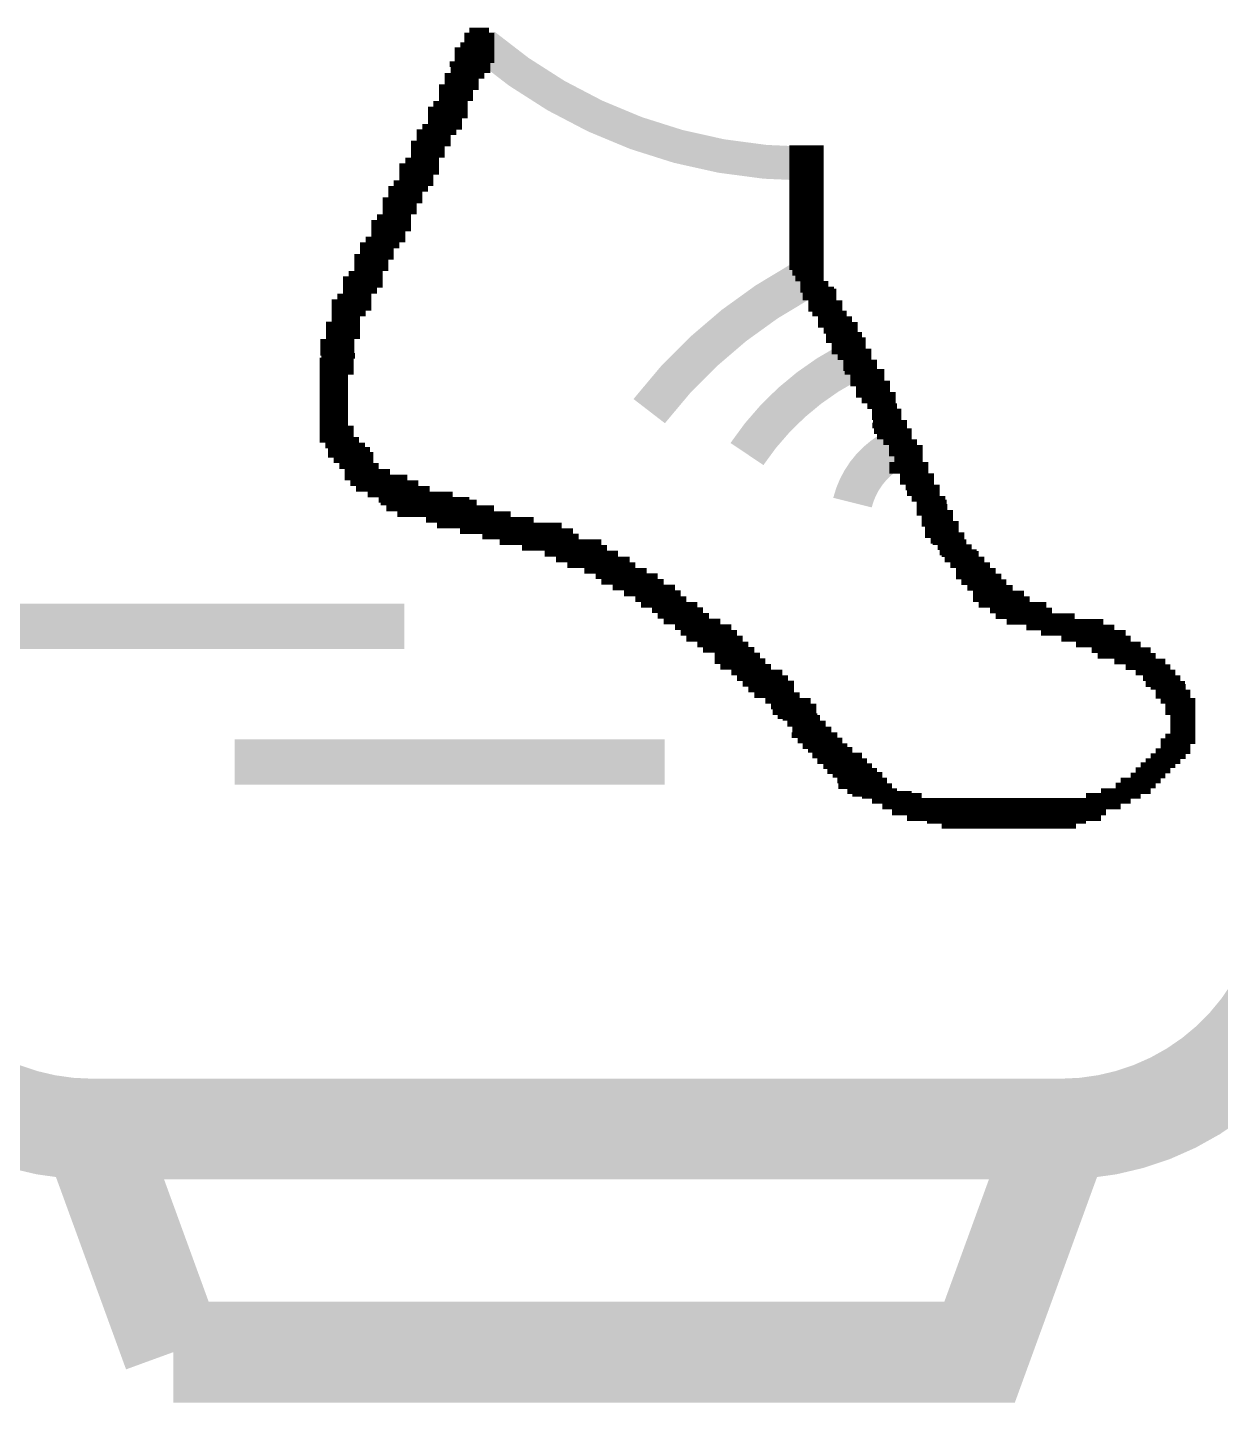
# Model space of a CAD drawing. Extents: x -1.3 to 24.2, y -3.9 to 39.2.
# Drawn here: x 7.28 to 16.3, y 17.11 to 27.51 of the extents above; entities that cross this region are included whole.
import ezdxf

# ---------------------------------------------------------------- set-up
doc = ezdxf.new("R2010")
doc.units = 0
doc.layers.add('6DOF_IMU_14_CLICK_V100_GTO', color=14, linetype='CONTINUOUS')

msp = doc.modelspace()

# ---------------------------------------------------------------- linework, layer by layer
at = {"layer": '6DOF_IMU_14_CLICK_V100_GTO'}
for points, const_width in [([(10.58164, 27.44724), (10.8077, 27.44724)], 0.04318), ([(10.61974, 27.48534), (10.7696, 27.48534)], 0.04318), ([(10.50798, 27.33548), (10.8077, 27.33548)], 0.04318), ([(10.55116, 27.37358), (10.8077, 27.37358)], 0.04318), ([(10.58164, 27.41168), (10.8077, 27.41168)], 0.04318), ([(10.46988, 27.2288), (10.77722, 27.2288)], 0.04318), ([(10.50798, 27.29738), (10.8077, 27.29738)], 0.04318), ([(10.50798, 27.25928), (10.8077, 27.25928)], 0.04318), ([(10.43432, 27.14244), (10.73404, 27.14244)], 0.04318), ([(10.4775, 27.18562), (10.77722, 27.18562)], 0.04318), ([(10.39114, 27.05608), (10.69086, 27.05608)], 0.04318), ([(10.39114, 27.01544), (10.64768, 27.01544)], 0.04318), ([(10.43432, 27.09926), (10.69086, 27.09926)], 0.04318), ([(10.34796, 26.92908), (10.60704, 26.92908)], 0.04318), ([(10.39114, 26.97226), (10.64768, 26.97226)], 0.04318), ([(10.30732, 26.8859), (10.60704, 26.8859)], 0.04318), ([(10.30732, 26.84272), (10.60704, 26.84272)], 0.04318), ([(10.22096, 26.71572), (10.52068, 26.71572)], 0.04318), ([(10.26414, 26.75636), (10.56386, 26.75636)], 0.04318), ([(10.30732, 26.79954), (10.56386, 26.79954)], 0.04318), ([(10.17778, 26.62936), (10.4775, 26.62936)], 0.04318), ([(10.22096, 26.67254), (10.4775, 26.67254)], 0.04318), ([(10.1346, 26.49982), (10.39114, 26.49982)], 0.04318), ([(10.17778, 26.58618), (10.43432, 26.58618)], 0.04318), ([(10.17778, 26.543), (10.43432, 26.543)], 0.04318), ([(13.04036, 26.5938), (13.29944, 26.5938)], 0.04318), ([(13.04036, 26.55062), (13.29944, 26.55062)], 0.04318), ([(13.04036, 26.50744), (13.29944, 26.50744)], 0.04318), ([(10.09142, 26.45918), (10.39114, 26.45918)], 0.04318), ([(10.09142, 26.416), (10.39114, 26.416)], 0.04318), ([(13.04036, 26.46426), (13.29944, 26.46426)], 0.04318), ([(13.04036, 26.42108), (13.29944, 26.42108)], 0.04318), ([(10.0076, 26.28646), (10.30732, 26.28646)], 0.04318), ([(10.04824, 26.32964), (10.34796, 26.32964)], 0.04318), ([(10.09142, 26.37282), (10.34796, 26.37282)], 0.04318), ([(13.04036, 26.38044), (13.29944, 26.38044)], 0.04318), ([(13.04036, 26.33726), (13.29944, 26.33726)], 0.04318), ([(13.04036, 26.29408), (13.29944, 26.29408)], 0.04318), ([(9.96442, 26.2001), (10.26414, 26.2001)], 0.04318), ([(10.0076, 26.24328), (10.26414, 26.24328)], 0.04318), ([(13.04036, 26.2509), (13.29944, 26.2509)], 0.04318), ([(13.04036, 26.20772), (13.29944, 26.20772)], 0.04318), ([(9.96442, 26.15946), (10.22096, 26.15946)], 0.04318), ([(9.96442, 26.11628), (10.22096, 26.11628)], 0.04318), ([(13.04036, 26.16454), (13.29944, 26.16454)], 0.04318), ([(13.04036, 26.1239), (13.29944, 26.1239)], 0.04318), ([(13.04036, 26.08072), (13.29944, 26.08072)], 0.04318), ([(9.87806, 26.02992), (10.17778, 26.02992)], 0.04318), ([(9.87806, 25.98674), (10.17778, 25.98674)], 0.04318), ([(9.92124, 26.0731), (10.17778, 26.0731)], 0.04318), ([(13.04036, 26.03754), (13.29944, 26.03754)], 0.04318), ([(13.04036, 25.99436), (13.29944, 25.99436)], 0.04318), ([(9.83488, 25.90292), (10.1346, 25.90292)], 0.04318), ([(9.87806, 25.94356), (10.1346, 25.94356)], 0.04318), ([(13.04036, 25.95118), (13.29944, 25.95118)], 0.04318), ([(13.04036, 25.908), (13.29944, 25.908)], 0.04318), ([(9.75106, 25.77338), (10.04824, 25.77338)], 0.04318), ([(9.7917, 25.85974), (10.09142, 25.85974)], 0.04318), ([(9.7917, 25.81656), (10.04824, 25.81656)], 0.04318), ([(13.04036, 25.86482), (13.29944, 25.86482)], 0.04318), ([(13.04036, 25.82418), (13.29944, 25.82418)], 0.04318), ([(13.04036, 25.781), (13.29944, 25.781)], 0.04318), ([(9.75106, 25.7302), (10.0076, 25.7302)], 0.04318), ([(9.75106, 25.68702), (10.0076, 25.68702)], 0.04318), ([(13.04036, 25.73782), (13.29944, 25.73782)], 0.04318), ([(13.04036, 25.69464), (13.29944, 25.69464)], 0.04318), ([(9.6647, 25.6032), (9.96442, 25.6032)], 0.04318), ([(9.6647, 25.56002), (9.96442, 25.56002)], 0.04318), ([(9.70788, 25.64384), (9.96442, 25.64384)], 0.04318), ([(13.06322, 25.65146), (13.29944, 25.65146)], 0.04318), ([(13.08354, 25.60828), (13.29944, 25.60828)], 0.04318), ([(13.12164, 25.56764), (13.335, 25.56764)], 0.04318), ([(9.62152, 25.47366), (9.87806, 25.47366)], 0.04318), ([(9.6647, 25.51684), (9.92124, 25.51684)], 0.04318), ([(13.12164, 25.52446), (13.37818, 25.52446)], 0.04318), ([(13.13942, 25.50922), (13.39596, 25.50922)], 0.04318), ([(13.13942, 25.46604), (13.39596, 25.46604)], 0.04318), ([(9.57834, 25.43048), (9.87806, 25.43048)], 0.04318), ([(9.57834, 25.3873), (9.87806, 25.3873)], 0.04318), ([(13.1826, 25.42286), (13.43914, 25.42286)], 0.04318), ([(13.1826, 25.37968), (13.43914, 25.37968)], 0.04318), ([(9.53516, 25.2603), (9.7917, 25.2603)], 0.04318), ([(9.57834, 25.34412), (9.83488, 25.34412)], 0.04318), ([(9.57834, 25.30348), (9.7917, 25.30348)], 0.04318), ([(13.21308, 25.34412), (13.47216, 25.34412)], 0.04318), ([(13.25626, 25.30094), (13.5128, 25.30094)], 0.04318), ([(13.25626, 25.25776), (13.55598, 25.25776)], 0.04318), ([(9.53516, 25.21712), (9.7917, 25.21712)], 0.04318), ([(9.53516, 25.17394), (9.7917, 25.17394)], 0.04318), ([(13.29944, 25.21458), (13.55598, 25.21458)], 0.04318), ([(13.31722, 25.18156), (13.589, 25.18156)], 0.04318), ([(13.31722, 25.14346), (13.61694, 25.14346)], 0.04318), ([(9.49198, 25.13076), (9.75106, 25.13076)], 0.04318), ([(9.49198, 25.08758), (9.75106, 25.08758)], 0.04318), ([(9.49198, 25.04694), (9.75106, 25.04694)], 0.04318), ([(13.3604, 25.10028), (13.61694, 25.10028)], 0.04318), ([(13.3604, 25.0571), (13.66012, 25.0571)], 0.04318), ([(9.4869, 24.98852), (9.74598, 24.98852)], 0.04318), ([(9.4869, 24.94534), (9.74598, 24.94534)], 0.04318), ([(9.4996, 25.02408), (9.75614, 25.02408)], 0.04318), ([(13.40358, 25.01392), (13.66012, 25.01392)], 0.04318), ([(13.44676, 24.97328), (13.7033, 24.97328)], 0.04318), ([(9.4869, 24.90216), (9.74598, 24.90216)], 0.04318), ([(9.4869, 24.86152), (9.7028, 24.86152)], 0.04318), ([(13.44676, 24.9301), (13.7033, 24.9301)], 0.04318), ([(13.45692, 24.90216), (13.75664, 24.90216)], 0.04318), ([(13.5001, 24.85898), (13.75664, 24.85898)], 0.04318), ([(9.4869, 24.81834), (9.7028, 24.81834)], 0.04318), ([(9.4869, 24.77516), (9.7028, 24.77516)], 0.04318), ([(9.4869, 24.73198), (9.7028, 24.73198)], 0.04318), ([(13.5001, 24.8158), (13.79982, 24.8158)], 0.04318), ([(13.54328, 24.77262), (13.79982, 24.77262)], 0.04318), ([(13.54328, 24.72944), (13.843, 24.72944)], 0.04318), ([(9.4869, 24.6888), (9.7028, 24.6888)], 0.04318), ([(9.4869, 24.64562), (9.7028, 24.64562)], 0.04318), ([(13.58646, 24.68626), (13.843, 24.68626)], 0.04318), ([(13.62964, 24.64308), (13.85316, 24.64308)], 0.04318), ([(9.4869, 24.60498), (9.7028, 24.60498)], 0.04318), ([(9.4869, 24.5618), (9.7028, 24.5618)], 0.04318), ([(9.4869, 24.51862), (9.7028, 24.51862)], 0.04318), ([(13.6652, 24.60244), (13.88618, 24.60244)], 0.04318), ([(13.6652, 24.55926), (13.88618, 24.55926)], 0.04318), ([(9.4869, 24.47544), (9.74598, 24.47544)], 0.04318), ([(9.4869, 24.43226), (9.74598, 24.43226)], 0.04318), ([(13.66774, 24.4983), (13.92936, 24.4983)], 0.04318), ([(13.67282, 24.51608), (13.92936, 24.51608)], 0.04318), ([(13.68044, 24.45512), (13.96492, 24.45512)], 0.04318), ([(13.7033, 24.41448), (13.96492, 24.41448)], 0.04318), ([(9.4869, 24.38908), (9.78662, 24.38908)], 0.04318), ([(9.53008, 24.3459), (9.8298, 24.3459)], 0.04318), ([(9.5504, 24.31288), (9.8679, 24.31288)], 0.04318), ([(13.74902, 24.3713), (14.00556, 24.3713)], 0.04318), ([(13.7922, 24.32812), (14.04874, 24.32812)], 0.04318), ([(9.5504, 24.27478), (9.8933, 24.27478)], 0.04318), ([(9.59358, 24.23414), (9.8933, 24.23414)], 0.04318), ([(13.7922, 24.28494), (14.04874, 24.28494)], 0.04318), ([(13.83284, 24.24176), (14.04874, 24.24176)], 0.04318), ([(9.63676, 24.19096), (9.93394, 24.19096)], 0.04318), ([(9.6774, 24.14778), (10.0203, 24.14778)], 0.04318), ([(9.6774, 24.1046), (10.14984, 24.1046)], 0.04318), ([(13.79474, 24.19858), (14.08938, 24.19858)], 0.04318), ([(13.79474, 24.1554), (14.08938, 24.1554)], 0.04318), ([(13.87602, 24.11476), (14.13256, 24.11476)], 0.04318), ([(9.72058, 24.06142), (10.23366, 24.06142)], 0.04318), ([(9.76376, 24.01824), (10.32002, 24.01824)], 0.04318), ([(13.87602, 24.07158), (14.13256, 24.07158)], 0.04318), ([(13.9192, 24.0284), (14.17574, 24.0284)], 0.04318), ([(9.85012, 23.97506), (10.49274, 23.97506)], 0.04318), ([(9.93394, 23.93442), (10.61974, 23.93442)], 0.04318), ([(9.94918, 23.9141), (10.67562, 23.9141)], 0.04318), ([(13.92936, 23.98522), (14.17574, 23.98522)], 0.04318), ([(13.96492, 23.94204), (14.21892, 23.94204)], 0.04318), ([(14.00302, 23.92172), (14.22908, 23.9141)], 0.04318), ([(9.99236, 23.87092), (10.80516, 23.87092)], 0.04318), ([(10.07618, 23.82774), (10.93216, 23.82774)], 0.04318), ([(14.00302, 23.88108), (14.23416, 23.88108)], 0.04318), ([(14.00302, 23.8379), (14.27734, 23.8379)], 0.04318), ([(14.04112, 23.79726), (14.27734, 23.79726)], 0.04318), ([(10.29208, 23.78456), (11.10488, 23.78456)], 0.04318), ([(10.3759, 23.74138), (11.31824, 23.74138)], 0.04318), ([(10.54862, 23.6982), (11.4046, 23.6982)], 0.04318), ([(14.04112, 23.75408), (14.32052, 23.75408)], 0.04318), ([(14.06398, 23.7109), (14.32052, 23.7109)], 0.04318), ([(10.7188, 23.65756), (11.44524, 23.65756)], 0.04318), ([(10.84834, 23.61438), (11.61796, 23.61438)], 0.04318), ([(14.06398, 23.66772), (14.3637, 23.66772)], 0.04318), ([(14.10716, 23.62454), (14.3637, 23.62454)], 0.04318), ([(14.1224, 23.61438), (14.37894, 23.61438)], 0.04318), ([(11.01852, 23.5712), (11.66114, 23.5712)], 0.04318), ([(11.1887, 23.52802), (11.74496, 23.52802)], 0.04318), ([(11.27506, 23.48484), (11.83132, 23.48484)], 0.04318), ([(14.1605, 23.57628), (14.41704, 23.57628)], 0.04318), ([(14.17574, 23.53818), (14.45514, 23.53818)], 0.04318), ([(14.19098, 23.52548), (14.47038, 23.52548)], 0.04318), ([(14.21384, 23.48484), (14.51356, 23.48484)], 0.04318), ([(11.36142, 23.44166), (11.8745, 23.44166)], 0.04318), ([(11.48842, 23.39848), (11.96086, 23.39848)], 0.04318), ([(14.25702, 23.44166), (14.55674, 23.44166)], 0.04318), ([(14.3002, 23.39848), (14.59992, 23.39848)], 0.04318), ([(11.57478, 23.35784), (12.04468, 23.35784)], 0.04318), ([(11.61796, 23.31466), (12.08786, 23.31466)], 0.04318), ([(11.70432, 23.27148), (12.17422, 23.27148)], 0.04318), ([(14.3002, 23.3553), (14.6431, 23.3553)], 0.04318), ([(14.34084, 23.31212), (14.6812, 23.31212)], 0.04318), ([(14.38402, 23.26894), (14.72692, 23.26894)], 0.04318), ([(11.78814, 23.2283), (12.2174, 23.2283)], 0.04318), ([(11.8745, 23.18512), (12.26058, 23.18512)], 0.04318), ([(14.4272, 23.22576), (14.81328, 23.22576)], 0.04318), ([(14.4272, 23.18512), (14.85646, 23.18512)], 0.04318), ([(6.85038, 22.97938), (10.12698, 22.97938)], 0.3429), ([(11.91768, 23.14194), (12.3444, 23.14194)], 0.04318), ([(12.0015, 23.1013), (12.38758, 23.1013)], 0.04318), ([(14.47038, 23.14194), (14.98346, 23.14194)], 0.04318), ([(14.55674, 23.09876), (15.02664, 23.09876)], 0.04318), ([(12.04468, 23.05812), (12.43076, 23.05812)], 0.04318), ([(12.08786, 23.01494), (12.51712, 23.01494)], 0.04318), ([(12.17422, 22.97176), (12.60094, 22.97176)], 0.04318), ([(14.59992, 23.05558), (15.19682, 23.05558)], 0.04318), ([(14.68374, 23.0124), (15.41272, 23.0124)], 0.04318), ([(14.83106, 22.96922), (15.49654, 22.96922)], 0.04318), ([(12.2174, 22.92858), (12.64412, 22.92858)], 0.04318), ([(12.26058, 22.8854), (12.6873, 22.8854)], 0.04318), ([(14.94282, 22.92858), (15.5829, 22.92858)], 0.04318), ([(15.09522, 22.8854), (15.621, 22.8854)], 0.04318), ([(12.3444, 22.84222), (12.73048, 22.84222)], 0.04318), ([(12.38758, 22.80158), (12.77366, 22.80158)], 0.04318), ([(12.47394, 22.7584), (12.81684, 22.7584)], 0.04318), ([(15.20698, 22.84222), (15.69466, 22.84222)], 0.04318), ([(15.32636, 22.79904), (15.77086, 22.79904)], 0.04318), ([(15.36954, 22.75586), (15.80896, 22.75586)], 0.04318), ([(12.47394, 22.71522), (12.85748, 22.71522)], 0.04318), ([(12.51712, 22.67204), (12.90066, 22.67204)], 0.04318), ([(15.49654, 22.71268), (15.88262, 22.71268)], 0.04318), ([(15.5829, 22.6695), (15.92072, 22.6695)], 0.04318), ([(12.60094, 22.62886), (12.98702, 22.62886)], 0.04318), ([(12.64412, 22.58568), (13.0302, 22.58568)], 0.04318), ([(12.6873, 22.54504), (13.07338, 22.54504)], 0.04318), ([(15.6591, 22.62886), (15.95882, 22.62886)], 0.04318), ([(15.71244, 22.58568), (15.99692, 22.58568)], 0.04318), ([(15.73276, 22.5425), (16.02994, 22.5425)], 0.04318), ([(12.73048, 22.50186), (13.07338, 22.50186)], 0.04318), ([(12.77366, 22.45868), (13.11656, 22.45868)], 0.04318), ([(15.77086, 22.52218), (16.03502, 22.52218)], 0.04318), ([(15.80896, 22.479), (16.07058, 22.479)], 0.04318), ([(15.80896, 22.4536), (16.07058, 22.4536)], 0.04318), ([(12.85748, 22.4155), (13.20038, 22.4155)], 0.04318), ([(12.90066, 22.37232), (13.24356, 22.37232)], 0.04318), ([(15.84706, 22.4155), (16.10868, 22.4155)], 0.04318), ([(15.88262, 22.37232), (16.10868, 22.37232)], 0.04318), ([(12.91336, 22.32914), (13.24356, 22.32914)], 0.04318), ([(12.95146, 22.29866), (13.25118, 22.29866)], 0.04318), ([(12.98956, 22.28596), (13.2715, 22.28596)], 0.04318), ([(13.02512, 22.24278), (13.31468, 22.24278)], 0.04318), ([(15.88262, 22.32914), (16.10868, 22.32914)], 0.04318), ([(15.92072, 22.29104), (16.10868, 22.29104)], 0.04318), ([(15.92072, 22.25548), (16.10868, 22.25548)], 0.04318), ([(13.05814, 22.15642), (13.40104, 22.15642)], 0.04318), ([(13.06322, 22.1996), (13.35786, 22.1996)], 0.04318), ([(15.88262, 22.14626), (16.10868, 22.14626)], 0.04318), ([(15.92072, 22.21738), (16.10868, 22.21738)], 0.04318), ([(15.92072, 22.18436), (16.10868, 22.18436)], 0.04318), ([(8.84428, 21.95322), (12.09548, 21.95322)], 0.3429), ([(13.10132, 22.11578), (13.43914, 22.11578)], 0.04318), ([(13.13942, 22.0726), (13.47724, 22.0726)], 0.04318), ([(13.18006, 22.04466), (13.51534, 22.04466)], 0.04318), ([(15.80896, 22.0345), (16.07058, 22.0345)], 0.04318), ([(15.84706, 22.1107), (16.10868, 22.1107)], 0.04318), ([(15.84706, 22.0726), (16.07058, 22.0726)], 0.04318), ([(13.21308, 22.00148), (13.589, 22.00148)], 0.04318), ([(13.25118, 21.9583), (13.6271, 21.9583)], 0.04318), ([(13.2969, 21.9202), (13.6652, 21.9202)], 0.04318), ([(15.69466, 21.92782), (15.95882, 21.92782)], 0.04318), ([(15.73276, 21.9583), (15.99692, 21.9583)], 0.04318), ([(15.77086, 21.9964), (16.03502, 21.9964)], 0.04318), ([(13.32738, 21.88464), (13.7033, 21.88464)], 0.04318), ([(13.36802, 21.8567), (13.7414, 21.8567)], 0.04318), ([(13.40104, 21.81352), (13.77696, 21.81352)], 0.04318), ([(15.5448, 21.81352), (15.84706, 21.81352)], 0.04318), ([(15.621, 21.85162), (15.88262, 21.85162)], 0.04318), ([(15.6591, 21.88972), (15.92072, 21.88972)], 0.04318), ([(13.40866, 21.77034), (13.81506, 21.77034)], 0.04318), ([(13.47724, 21.73224), (13.85316, 21.73224)], 0.04318), ([(13.51534, 21.71192), (13.96492, 21.71192)], 0.04318), ([(15.39494, 21.73224), (15.77086, 21.73224)], 0.04318), ([(15.5067, 21.77542), (15.80896, 21.77542)], 0.04318), ([(13.589, 21.69668), (14.04112, 21.69668)], 0.04318), ([(13.6652, 21.65858), (15.621, 21.65858)], 0.04318), ([(13.7414, 21.6154), (15.5448, 21.6154)], 0.04318), ([(15.28318, 21.69668), (15.69466, 21.69668)], 0.04318), ([(13.81506, 21.57222), (15.43304, 21.57222)], 0.04318), ([(13.92936, 21.52904), (15.39494, 21.52904)], 0.04318), ([(14.07922, 21.50872), (15.28318, 21.50872)], 0.04318), ([(14.19098, 21.47062), (15.20698, 21.47062)], 0.04318), ([(7.76732, 19.177), (15.09268, 19.177)], 0.762), ([(7.76732, 19.177), (8.382, 17.49044)], 0.762), ([(8.382, 17.49044), (14.478, 17.49044), (15.09268, 19.177)], 0.762)]:
    msp.add_lwpolyline(points, dxfattribs=dict(at, const_width=const_width))
for points, const_width in [([(10.72896, 27.37612, 0.1767063), (13.19022, 26.47639)], 0.25654), ([(13.12672, 25.58796, 0.1037174), (11.979776, 24.606058)], 0.29972), ([(13.47724, 24.96566, 0.1238549), (12.718964, 24.281606)], 0.29972), ([(13.85316, 24.32812, 0.2222563), (13.516918, 23.91434)], 0.29972), ([(5.8674, 21.082, 0.4149969), (7.76732, 19.176994)], 0.762), ([(15.09268, 19.177, 0.4149966), (16.9926, 21.082)], 0.762)]:
    msp.add_lwpolyline(points, format="xyb", dxfattribs=dict(at, const_width=const_width))

doc.saveas('drawing.dxf')
